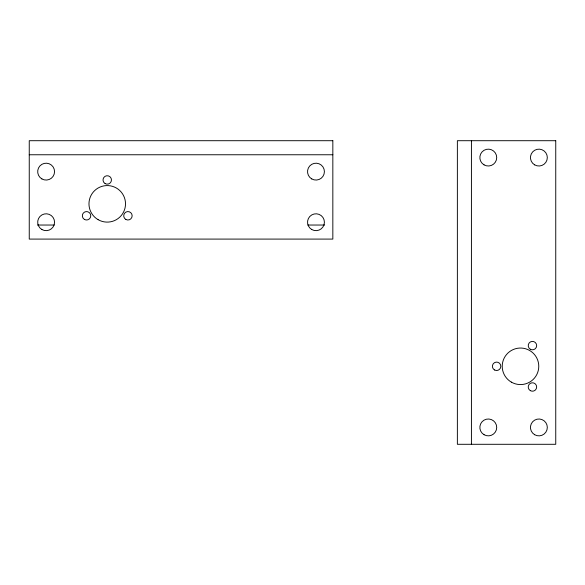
<?xml version="1.0" encoding="UTF-8"?>
<svg xmlns="http://www.w3.org/2000/svg" width="585" height="585" viewBox="0 0 585 585"><rect width="100%" height="100%" fill="white"/><g stroke="black" fill="none" stroke-linecap="round" stroke-linejoin="round"><path stroke-width="0.88" d="M29.25 154.762L332.836 154.762M37.455 225.035L54.259 225.035M307.827 225.035L324.631 225.035M471.422 140.707L471.422 444.293M332.836 140.707L29.25 140.707L29.25 239.089L332.836 239.089L332.836 140.707M555.75 140.707L457.368 140.707L457.368 444.293L555.75 444.293L555.75 140.707M484.073 434.728A8.431 8.431 0 0 0 496.716 427.43A8.431 8.431 0 0 0 484.073 420.125A8.431 8.431 0 0 0 484.073 434.728M484.073 164.875A8.431 8.431 0 0 0 496.716 157.57A8.431 8.431 0 0 0 484.073 150.272A8.431 8.431 0 0 0 484.073 164.875M534.668 164.875A8.431 8.431 0 0 0 547.319 157.57A8.431 8.431 0 0 0 534.668 150.272A8.431 8.431 0 0 0 534.668 164.875M534.668 434.728A8.431 8.431 0 0 0 547.319 427.43A8.431 8.431 0 0 0 534.668 420.125A8.431 8.431 0 0 0 534.668 434.728M511.363 382.129A18.274 18.274 0 0 0 538.77 366.305A18.274 18.274 0 0 0 511.363 350.481A18.274 18.274 0 0 0 511.363 382.129M530.339 349.267A4.219 4.219 0 0 0 536.664 345.611A4.219 4.219 0 0 0 530.339 341.962A4.219 4.219 0 0 0 530.339 349.267M530.339 390.648A4.219 4.219 0 0 0 536.664 386.999A4.219 4.219 0 0 0 530.339 383.343A4.219 4.219 0 0 0 530.339 390.648M494.5 369.954A4.219 4.219 0 0 0 500.826 366.305A4.219 4.219 0 0 0 494.5 362.656A4.219 4.219 0 0 0 494.5 369.954M41.901 178.93A8.431 8.431 0 0 0 54.551 171.624A8.431 8.431 0 0 0 41.901 164.326A8.431 8.431 0 0 0 41.901 178.93M311.754 178.93A8.431 8.431 0 0 0 324.404 171.624A8.431 8.431 0 0 0 311.754 164.326A8.431 8.431 0 0 0 311.754 178.93M311.754 229.525A8.431 8.431 0 0 0 324.404 222.227A8.431 8.431 0 0 0 311.754 214.922A8.431 8.431 0 0 0 311.754 229.525M41.901 229.525A8.431 8.431 0 0 0 54.551 222.227A8.431 8.431 0 0 0 41.901 214.922A8.431 8.431 0 0 0 41.901 229.525M98.104 219.667A18.274 18.274 0 0 0 125.512 203.843A18.274 18.274 0 0 0 98.104 188.019A18.274 18.274 0 0 0 98.104 219.667M125.826 219.441A4.219 4.219 0 0 0 132.151 215.785A4.219 4.219 0 0 0 125.826 212.136A4.219 4.219 0 0 0 125.826 219.441M84.437 219.441A4.219 4.219 0 0 0 90.763 215.785A4.219 4.219 0 0 0 84.437 212.136A4.219 4.219 0 0 0 84.437 219.441M105.132 183.602A4.219 4.219 0 0 0 111.457 179.946A4.219 4.219 0 0 0 105.132 176.297A4.219 4.219 0 0 0 105.132 183.602"/></g></svg>
